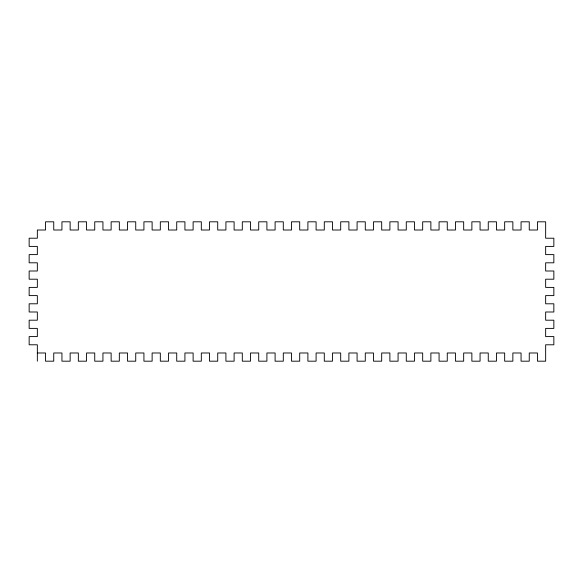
<?xml version="1.0" encoding="UTF-8"?>
<svg xmlns="http://www.w3.org/2000/svg" width="583" height="583" viewBox="0 0 583 583"><rect width="100%" height="100%" fill="white"/><g stroke="black" fill="none" stroke-linecap="round" stroke-linejoin="round"><path stroke-width="0.87" d="M37.348 352.985L45.547 352.992L45.547 361.183L53.745 361.183L53.745 352.985L61.944 352.992L61.944 361.183L70.142 361.19L70.142 352.985L78.341 352.985L78.341 361.19L86.539 361.183L86.539 352.985L94.737 352.985L94.737 361.183L102.936 361.183L102.936 352.985L111.134 352.985L111.134 361.183L119.333 361.183L119.333 352.992L127.531 352.985L127.531 361.19L135.73 361.183L135.73 352.985L143.928 352.985L143.928 361.19L152.127 361.183L152.127 352.985L160.325 352.985L160.325 361.183L168.523 361.183L168.523 352.985L176.722 352.985L176.722 361.183L184.92 361.183L184.92 352.992L193.119 352.985L193.119 361.183L201.317 361.183L201.317 352.985L209.516 352.985L209.516 361.183L217.714 361.183L217.714 352.985L225.912 352.985L225.912 361.183L234.111 361.183L234.111 352.985L242.309 352.985L242.309 361.183L250.508 361.183L250.508 352.985L258.706 352.985L258.706 361.183L266.905 361.183L266.905 352.985L275.103 352.985L275.103 361.19L283.302 361.183L283.302 352.985L291.5 352.985L291.5 361.183L299.698 361.183L299.698 352.985L307.897 352.985L307.897 361.183L316.095 361.183L316.095 352.985L324.294 352.985L324.294 361.183L332.492 361.183L332.492 352.985L340.691 352.985L340.691 361.183L348.889 361.183L348.889 352.985L357.087 352.985L357.087 361.183L365.286 361.183L365.286 352.992L373.484 352.985L373.484 361.183L381.683 361.183L381.683 352.985L389.881 352.985L389.881 361.183L398.08 361.183L398.08 352.985L406.278 352.985L406.278 361.183L414.477 361.183L414.477 352.985L422.675 352.985L422.675 361.183L430.873 361.183L430.873 352.985L439.072 352.992L439.072 361.183L447.27 361.183L447.27 352.985L455.469 352.985L455.469 361.183L463.667 361.183L463.667 352.985L471.866 352.992L471.866 361.183L480.064 361.19L480.064 352.992L488.262 352.985L488.262 361.183L496.461 361.183L496.461 352.985L504.659 352.985L504.659 361.183L512.858 361.183L512.858 352.985L521.056 352.992L521.056 361.183L529.255 361.183L529.255 352.985L537.453 352.992L537.453 361.183L545.652 361.183L545.652 344.793L553.85 344.793L553.85 336.595L545.652 336.595L545.652 328.397L553.85 328.397L553.85 320.198L545.652 320.198L545.652 312L553.85 312L553.85 303.801L545.652 303.801L545.652 295.603L553.85 295.603L553.85 287.404L545.652 287.404L545.652 279.206L553.85 279.206L553.85 271.008L545.652 271.008L545.652 262.809L553.85 262.809L553.85 254.611L545.652 254.611L545.652 246.412L553.85 246.412L553.85 238.214L545.652 238.214L545.652 221.817L537.453 221.81L537.453 230.008L529.255 230.008L529.255 221.81L521.056 221.81L521.056 230.008L512.858 230.008L512.858 221.81L504.659 221.81L504.659 230.008L496.461 230.008L496.461 221.81L488.262 221.81L488.262 230.008L480.064 230.008L480.064 221.81L471.866 221.81L471.866 230.008L463.667 230.008L463.667 221.81L455.469 221.81L455.469 230.008L447.27 230.008L447.27 221.81L439.072 221.81L439.072 230.008L430.873 230.008L430.873 221.81L422.675 221.81L422.675 230.008L414.477 230.008L414.477 221.81L406.278 221.81L406.278 230.008L398.08 230.008L398.08 221.81L389.881 221.81L389.881 230.008L381.683 230.008L381.683 221.81L373.484 221.81L373.484 230.008L365.286 230.008L365.286 221.81L357.087 221.81L357.087 230.008L348.889 230.008L348.889 221.81L340.691 221.81L340.691 230.008L332.492 230.008L332.492 221.81L324.294 221.81L324.294 230.008L316.095 230.008L316.095 221.81L307.897 221.81L307.897 230.008L299.698 230.008L299.698 221.81L291.5 221.81L291.5 230.008L283.302 230.008L283.302 221.81L275.103 221.81L275.103 230.008L266.905 230.008L266.905 221.81L258.706 221.81L258.706 230.008L250.508 230.008L250.508 221.81L242.309 221.81L242.309 230.008L234.111 230.008L234.111 221.81L225.912 221.81L225.912 230.008L217.714 230.008L217.714 221.81L209.516 221.81L209.516 230.008L201.317 230.008L201.317 221.81L193.119 221.81L193.119 230.008L184.92 230.008L184.92 221.81L176.722 221.81L176.722 230.008L168.523 230.008L168.523 221.81L160.325 221.81L160.325 230.008L152.127 230.008L152.127 221.81L143.928 221.81L143.928 230.008L135.73 230.008L135.73 221.81L127.531 221.81L127.531 230.008L119.333 230.008L119.333 221.81L111.134 221.81L111.134 230.008L102.936 230.008L102.936 221.81L94.737 221.81L94.737 230.008L86.539 230.008L86.539 221.81L78.341 221.81L78.341 230.008L70.142 230.008L70.142 221.81L61.944 221.81L61.944 230.008L53.745 230.008L53.745 221.81L45.547 221.81L45.547 230.008L37.348 230.008L37.348 238.207L29.15 238.207L29.15 246.405L37.348 246.405L37.348 254.603L29.15 254.603L29.15 262.802L37.348 262.802L37.348 271L29.15 271L29.15 279.199L37.348 279.199L37.348 287.397L29.15 287.397L29.15 295.596L37.348 295.596L37.348 303.794L29.15 303.794L29.15 311.992L37.348 311.992L37.348 320.191L29.15 320.191L29.15 328.389L37.348 328.389L37.348 336.588L29.15 336.588L29.15 344.786L37.348 344.786L37.348 361.183"/></g></svg>
